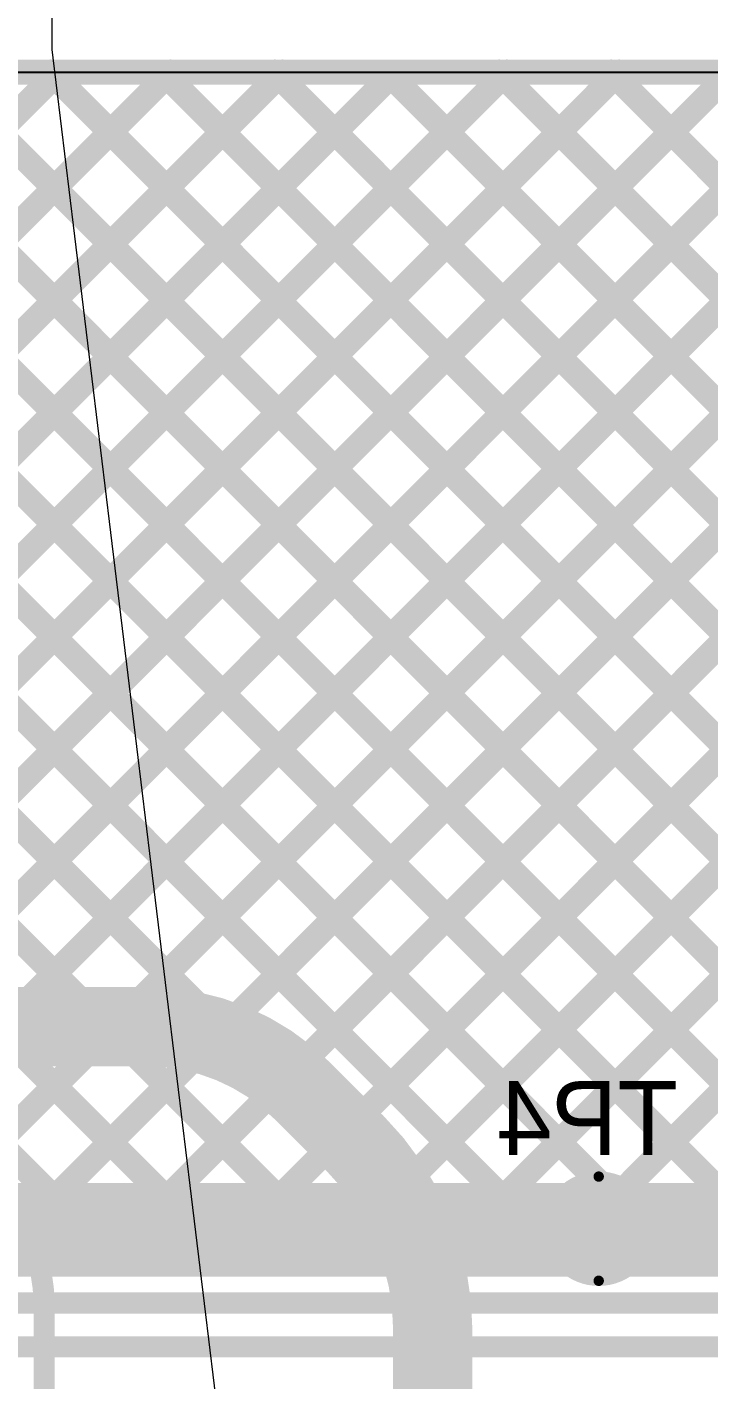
# Model space of a CAD drawing. Header units: millimetres. Extents: x 235 to 830, y 272 to 692.
# Drawn here: x 520.23 to 526.79, y 507.97 to 520.97 of the extents above; entities that cross this region are included whole.
import ezdxf

# ---------------------------------------------------------------- set-up
doc = ezdxf.new("R2010")
doc.units = ezdxf.units.MM
for name, color, linetype in [('BottomLayer', 5, 'Continuous'), ('BottomOverlay', 54, 'Continuous'), ('BottomSolder', 6, 'Continuous'), ('Mechanical1', 6, 'Continuous'), ('MultiLayer', 9, 'Continuous'), ('TopLayer', 1, 'Continuous'), ('ViaHoleLayer', 16, 'Continuous')]:
    doc.layers.add(name, color=color, linetype=linetype)

# ---------------------------------------------------------------- blocks, each defined once
blk = doc.blocks.new('TP_0_9MM_B_2')
at = {"layer": 'BottomLayer', "const_width": 0.375}
blk.add_lwpolyline([(-0.188, 0, 1), (0.188, 0, 1)], format="xyb", close=True, dxfattribs=at)
at = {"layer": 'BottomOverlay'}
for points, const_width in [([(0.5, 0, 1), (-0.5, 0, 1)], 0.0999), ([(-0.525, 0, 1), (-0.475, 0, 1)], 0.05), ([(0.475, 0, 1), (0.525, 0, 1)], 0.05)]:
    blk.add_lwpolyline(points, format="xyb", close=True, dxfattribs=dict(at, const_width=const_width))
at = {"layer": 'BottomSolder', "const_width": 0.425}
blk.add_lwpolyline([(-0.212, 0, 1), (0.212, 0, 1)], format="xyb", close=True, dxfattribs=at)

msp = doc.modelspace()

# ---------------------------------------------------------------- linework, layer by layer
at = {"layer": 'BottomLayer'}
msp.add_line((474.164, 520.533), (538.934, 520.533), dxfattribs=at)
for points, const_width in [([(516.557, 511.366), (521.39, 511.366)], 0.762), ([(522.881, 510.748), (523.388, 510.242)], 0.762), ([(525.726, 509.427), (525.772, 509.381)], 0.381), ([(525.772, 509.381), (526.559, 509.381)], 0.381), ([(526.559, 509.381), (526.564, 509.376)], 0.381), ([(520.398, 501.714), (520.398, 508.671)], 0.203), ([(524.132, 507.065), (524.132, 508.446)], 0.762)]:
    msp.add_lwpolyline(points, dxfattribs=dict(at, const_width=const_width))
for points, const_width in [([(521.199, 511.366, 1), (521.58, 511.366, 1)], 0.381), ([(521.199, 511.366, 1), (521.58, 511.366, 1)], 0.381), ([(522.691, 510.748, 1), (523.072, 510.748, 1)], 0.381), ([(522.691, 510.748, 1), (523.072, 510.748, 1)], 0.381), ([(523.197, 510.242, 1), (523.578, 510.242, 1)], 0.381), ([(523.197, 510.242, 1), (523.578, 510.242, 1)], 0.381), ([(525.631, 509.427, 1), (525.821, 509.427, 1)], 0.191), ([(525.677, 509.381, 1), (525.867, 509.381, 1)], 0.191), ([(525.677, 509.381, 1), (525.867, 509.381, 1)], 0.191), ([(526.463, 509.376, 1), (526.666, 509.376, 1)], 0.203), ([(526.464, 509.381, 1), (526.655, 509.381, 1)], 0.191), ([(526.464, 509.381, 1), (526.655, 509.381, 1)], 0.191), ([(526.469, 509.376, 1), (526.66, 509.376, 1)], 0.191), ([(520.347, 508.671, 1), (520.449, 508.671, 1)], 0.102), ([(520.347, 508.671, 1), (520.449, 508.671, 1)], 0.102), ([(523.941, 508.446, 1), (524.322, 508.446, 1)], 0.381), ([(523.941, 508.446, 1), (524.322, 508.446, 1)], 0.381)]:
    msp.add_lwpolyline(points, format="xyb", close=True, dxfattribs=dict(at, const_width=const_width))
for points, const_width in [([(521.39, 511.366, -0.198912), (522.881, 510.748)], 0.762), ([(523.388, 510.242, -0.198912), (524.132, 508.446)], 0.762), ([(519.839, 510.02, -0.198912), (520.398, 508.671)], 0.203)]:
    msp.add_lwpolyline(points, format="xyb", dxfattribs=dict(at, const_width=const_width))
at = {"layer": 'Mechanical1', "const_width": 0.0127}
for points in [[(520.474, 520.74), (520.474, 586.24)], [(520.474, 520.74), (526.674, 469.74)]]:
    msp.add_lwpolyline(points, dxfattribs=at)
at = {"layer": 'Mechanical1', "const_width": 0.00635}
msp.add_lwpolyline([(520.471, 520.74, 1), (520.477, 520.74, 1)], format="xyb", close=True, dxfattribs=at)
msp.add_lwpolyline([(520.471, 520.74, 1), (520.477, 520.74, 1)], format="xyb", close=True, dxfattribs=at)
at = {"layer": 'MultiLayer', "const_width": 0.203}
msp.add_lwpolyline([(526.463, 509.376, 1), (526.666, 509.376, 1)], format="xyb", close=True, dxfattribs=at)
at = {"layer": 'TopLayer'}
msp.add_line((474.164, 520.533), (538.934, 520.533), dxfattribs=at)
for points, const_width in [([(503.454, 501.299), (522.688, 520.533)], 0.241), ([(504.532, 501.299), (523.766, 520.533)], 0.241), ([(505.609, 501.299), (524.844, 520.533)], 0.241), ([(506.687, 501.299), (525.921, 520.533)], 0.241), ([(507.764, 501.299), (526.999, 520.533)], 0.241), ([(508.842, 501.299), (528.076, 520.533)], 0.241), ([(509.92, 501.299), (529.154, 520.533)], 0.241), ([(513.172, 512.094), (521.611, 520.533)], 0.241), ([(513.195, 513.195), (520.533, 520.533)], 0.241), ([(513.426, 520.533), (538.934, 520.533)], 0.241), ([(513.992, 520.533), (525.437, 509.088)], 0.241), ([(515.07, 520.533), (526.515, 509.088)], 0.241), ([(516.148, 520.533), (527.593, 509.088)], 0.241), ([(517.225, 520.533), (528.67, 509.088)], 0.241), ([(518.303, 520.533), (529.747, 509.089)], 0.241), ([(518.653, 508.954), (530.232, 520.533)], 0.241), ([(519.381, 520.533), (530.611, 509.302)], 0.241), ([(519.864, 509.088), (531.309, 520.533)], 0.241), ([(520.458, 520.533), (531.236, 509.755)], 0.241), ([(520.942, 509.088), (532.387, 520.533)], 0.241), ([(521.536, 520.533), (531.775, 510.294)], 0.241), ([(522.02, 509.088), (533.465, 520.533)], 0.241), ([(522.613, 520.533), (532.314, 510.832)], 0.241), ([(523.097, 509.088), (534.542, 520.533)], 0.241), ([(523.691, 520.533), (532.853, 511.371)], 0.241), ([(524.175, 509.088), (535.62, 520.533)], 0.241), ([(524.175, 509.088), (535.62, 520.533)], 0.241), ([(524.769, 520.533), (533.392, 511.91)], 0.241), ([(525.253, 509.088), (536.698, 520.533)], 0.241), ([(525.846, 520.533), (533.931, 512.449)], 0.241), ([(526.33, 509.088), (537.775, 520.533)], 0.241), ([(513.439, 520.009), (524.36, 509.088)], 0.241), ([(512.926, 519.445), (523.282, 509.088)], 0.241), ([(513.079, 518.213), (522.204, 509.088)], 0.241), ([(513.155, 517.06), (521.127, 509.088)], 0.241), ([(519.215, 509.486), (529.303, 509.486)], 0.762), ([(519.526, 509.088), (529.673, 509.088)], 0.241), ([(519.526, 508.713), (529.673, 508.713)], 0.203), ([(519.723, 508.292), (529.836, 508.292)], 0.203)]:
    msp.add_lwpolyline(points, dxfattribs=dict(at, const_width=const_width))
for points, const_width in [([(520.398, 520.533, 1), (520.519, 520.533, 1)], 0.121), ([(520.473, 520.533, 1), (520.593, 520.533, 1)], 0.121), ([(521.476, 520.533, 1), (521.596, 520.533, 1)], 0.121), ([(521.55, 520.533, 1), (521.671, 520.533, 1)], 0.121), ([(522.553, 520.533, 1), (522.674, 520.533, 1)], 0.121), ([(522.628, 520.533, 1), (522.749, 520.533, 1)], 0.121), ([(523.631, 520.533, 1), (523.751, 520.533, 1)], 0.121), ([(523.706, 520.533, 1), (523.826, 520.533, 1)], 0.121), ([(524.708, 520.533, 1), (524.829, 520.533, 1)], 0.121), ([(524.783, 520.533, 1), (524.904, 520.533, 1)], 0.121), ([(525.786, 520.533, 1), (525.907, 520.533, 1)], 0.121), ([(525.861, 520.533, 1), (525.982, 520.533, 1)], 0.121), ([(526.463, 509.376, 1), (526.666, 509.376, 1)], 0.203), ([(520.882, 509.088, 1), (521.002, 509.088, 1)], 0.121), ([(521.067, 509.088, 1), (521.187, 509.088, 1)], 0.121), ([(521.959, 509.088, 1), (522.08, 509.088, 1)], 0.121), ([(522.144, 509.088, 1), (522.265, 509.088, 1)], 0.121), ([(523.037, 509.088, 1), (523.158, 509.088, 1)], 0.121), ([(523.222, 509.088, 1), (523.342, 509.088, 1)], 0.121), ([(524.115, 509.088, 1), (524.235, 509.088, 1)], 0.121), ([(524.115, 509.088, 1), (524.235, 509.088, 1)], 0.121), ([(524.299, 509.088, 1), (524.42, 509.088, 1)], 0.121), ([(525.192, 509.088, 1), (525.313, 509.088, 1)], 0.121), ([(525.377, 509.088, 1), (525.498, 509.088, 1)], 0.121), ([(526.27, 509.088, 1), (526.391, 509.088, 1)], 0.121), ([(526.455, 509.088, 1), (526.575, 509.088, 1)], 0.121)]:
    msp.add_lwpolyline(points, format="xyb", close=True, dxfattribs=dict(at, const_width=const_width))
at = {"layer": 'ViaHoleLayer', "const_width": 0.102}
msp.add_lwpolyline([(526.514, 509.376, 1), (526.615, 509.376, 1)], format="xyb", close=True, dxfattribs=at)

# ---------------------------------------------------------------- block references
at = {"rotation": 90}
msp.add_blockref('TP_0_9MM_B_2', (525.726, 509.427), dxfattribs=at)

# ---------------------------------------------------------------- texts
at = {"layer": 'BottomOverlay', "text_generation_flag": 2}
msp.add_text('TP4', height=0.7112, dxfattribs=at).set_placement((526.488, 510.133))

doc.saveas('drawing.dxf')
